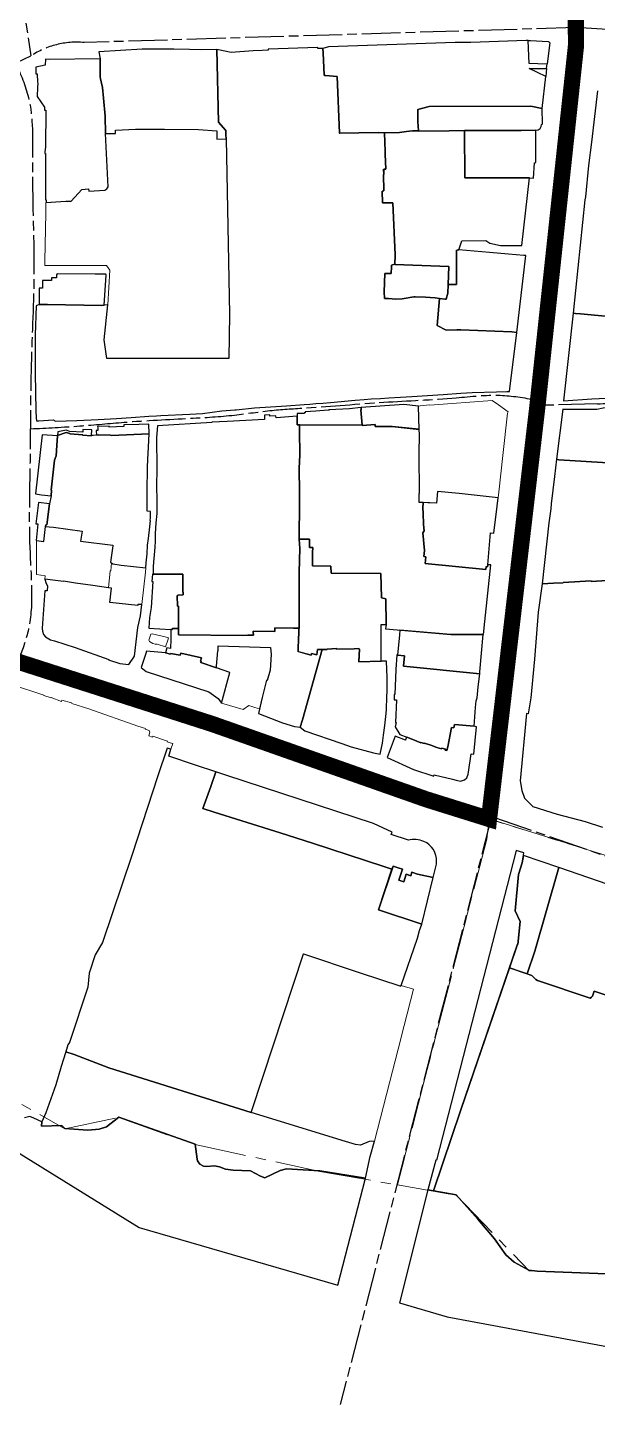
# Model space of a CAD drawing. Header units: millimetres. Extents: x 125232 to 134072, y 142885 to 152835.
# Drawn here: x 131733 to 132084, y 144416 to 145266 of the extents above; entities that cross this region are included whole.
import ezdxf

# ---------------------------------------------------------------- set-up
doc = ezdxf.new("R2010")
doc.units = ezdxf.units.MM
doc.linetypes.add('ACAD_ISO08W100', pattern=[36, 24, -3, 6, -3])
doc.linetypes.add('CENTER', pattern=[50.8, 31.75, -6.35, 6.35, -6.35])
for name, color, linetype in [('commerce', 10, 'Continuous'), ('commerce & office', 242, 'Continuous'), ('commerce and residence', 32, 'Continuous'), ('green & plaza', 80, 'Continuous'), ('hospital', 231, 'Continuous'), ('industry', 35, 'Continuous'), ('research & university', 30, 'Continuous'), ('reserve', 253, 'Continuous'), ('residence', 2, 'Continuous'), ('residence-bad', 41, 'Continuous'), ('water', 4, 'Continuous'), ('老城北中心线', 7, 'ACAD_ISO08W100')]:
    doc.layers.add(name, color=color, linetype=linetype)
for name, color, linetype, lineweight in [('government', 221, 'Continuous', 0), ('municipal utilities', 151, 'Continuous', 0), ('school', 31, 'Continuous', 0), ('super block', 6, 'CENTER', 0)]:
    doc.layers.add(name, color=color, linetype=linetype, lineweight=lineweight)

msp = doc.modelspace()

# ---------------------------------------------------------------- linework, layer by layer
at = {"layer": 'commerce'}
for points in [[(132046.4, 145187.96), (132046.37, 145193.26), (132046.3, 145202.21), (132037.17, 145202.14), (132031.08, 145202.09), (132028.28, 145201.99), (132002.56, 145202.01), (132002.31, 145202.01), (132002.54, 145172.89), (132040.85, 145172.93), (132042.34, 145172.8), (132044.97, 145172.58), (132045.45, 145182.09), (132046.23, 145182.41)], [(132040.17, 145124.87), (132038.94, 145124.98), (132029.48, 145125.77), (132017.75, 145126.76), (131998.85, 145128.35), (131998.2, 145128.32), (131997.79, 145128.21), (131997.45, 145127.79), (131997.46, 145123.48), (131997.41, 145118.91), (131997.41, 145106.91), (131992.24, 145107.08), (131992, 145101.69), (131991.05, 145097.91), (131990.47, 145097.91), (131986.89, 145098.29), (131985.51, 145081.76), (131991.04, 145078.83), (131997.55, 145079.03), (132000, 145078.96), (132031.55, 145077.8), (132034.51, 145077.4)], [(131938.41, 145029.56), (131938.54, 145029.57), (131938.44, 145031.02), (131931.29, 145030.16), (131918.76, 145029.68), (131918.76, 145029.43), (131918.14, 145029.34), (131910.58, 145028.78), (131903.96, 145028.44), (131903.99, 145027.83), (131903.28, 145027.8), (131903.27, 145027.3), (131899.02, 145027.32), (131899.05, 145020.34), (131939.12, 145020.21)], [(131807.44, 145020.85), (131801.23, 145020.57), (131792.03, 145020.39), (131792.06, 145019.36), (131782.99, 145018.84), (131782.96, 145019.55), (131775.87, 145019.32), (131775.95, 145018.44), (131776.08, 145016.93), (131774.98, 145016.84), (131775.2, 145014.06), (131776.32, 145014.18), (131776.33, 145013.93), (131783.21, 145014.21), (131784.24, 145013.82), (131807.78, 145014.91)], [(131749.18, 144998.51), (131750.22, 145001.29), (131750.67, 145007.7), (131751.18, 145013.5), (131741.65, 145014.16), (131737.54, 144977.69), (131741.22, 144977.06), (131747.19, 144976.47), (131747.51, 144980.02), (131747.28, 144980.05)], [(131772.26, 145017.33), (131766.77, 145017.48), (131766.72, 145015.77), (131758.79, 145016.28), (131756.4, 145017.01), (131751.39, 145015.99), (131751.2, 145013.77), (131756.54, 145015.62), (131758.77, 145015.02), (131758.77, 145014.76), (131766.67, 145014.16), (131766.66, 145013.91), (131772.17, 145013.62), (131772.16, 145013.87)], [(132022.51, 144970.17), (132023.03, 144975.21), (131999.11, 144977.98), (131985.59, 144979.24), (131984.92, 144972.02), (131976.83, 144972.36), (131976.59, 144968.88), (131976.72, 144965.82), (131976.96, 144958.74), (131977.34, 144954.84), (131976.5, 144953.72), (131977.59, 144942.81), (131977.22, 144939.01), (131978.39, 144938.84), (131978.01, 144934.8), (132015.52, 144931.13), (132015.69, 144932.85), (132016.55, 144932.76), (132016.66, 144933.89), (132018.43, 144953.59), (132020.5, 144953.44)], [(131746.22, 144971.69), (131739.43, 144972.44), (131737.86, 144959.31), (131738.89, 144959.21), (131737.87, 144949.04), (131742.66, 144948.39), (131743.77, 144957.68), (131743.89, 144958.7), (131744.57, 144958.61)], [(131953.77, 144912.94), (131950.98, 144913.61), (131950.72, 144928.63), (131919.96, 144928.86), (131919.91, 144933.14), (131908.54, 144933.23), (131908.55, 144941.53), (131908.67, 144944.64), (131906.65, 144944.64), (131906.7, 144949.68), (131900.19, 144949.75), (131900.63, 144944.04), (131900.37, 144929.4), (131900.22, 144914.34), (131900.21, 144901.66), (131900.18, 144894.79), (131900.1, 144894.03), (131900.07, 144889.94), (131899.76, 144889.94), (131899.72, 144880.33), (131907.58, 144878.16), (131907.88, 144879.24), (131911.25, 144878.31), (131911.5, 144881.64), (131917.52, 144881.73), (131917.52, 144881.82), (131923.35, 144882.18), (131923.56, 144881.78), (131934.22, 144882.04), (131937, 144882.36), (131937.53, 144881.8), (131937.06, 144874.1), (131950.96, 144874.37), (131950.84, 144891.55), (131950.78, 144895.82), (131950.78, 144897.05), (131953.89, 144897.11)], [(132006.34, 144817.17), (132008.03, 144816.98), (132009.64, 144833.97), (132008.17, 144834.36), (131996.16, 144835.41), (131995.79, 144833.32), (131994.31, 144833.6), (131992.05, 144821.66), (131991.48, 144819.32), (131990.4, 144819.6), (131990.54, 144820.1), (131988.31, 144820.75), (131988.16, 144820.28), (131985.13, 144821.25), (131982.47, 144822.21), (131982.1, 144822.48), (131977.71, 144823.92), (131977.53, 144823.65), (131975.44, 144824.19), (131975.42, 144824.12), (131970.38, 144826.03), (131970.4, 144826.1), (131966.64, 144827.62), (131965.94, 144826.05), (131965.82, 144825.74), (131959.6, 144828.21), (131954.5, 144815.05), (131970.79, 144807.55), (131983.38, 144803.42), (131983.67, 144804.31), (131994.95, 144801.52), (131997.1, 144801.07), (131999.73, 144800.34), (132002.37, 144801.22), (132003.67, 144802.45), (132004.64, 144804.76), (132004.83, 144805.84)], [(131975.87, 144712.17), (131982.99, 144740.79), (131973.27, 144743.03), (131969.85, 144744.15), (131969.13, 144742), (131966.39, 144742.9), (131964.84, 144738.18), (131961.7, 144739.21), (131963.97, 144746.09), (131961.36, 144746.96), (131958.22, 144747.99), (131949.29, 144720.94)]]:
    msp.add_lwpolyline(points, close=True, dxfattribs=at)
at = {"layer": 'commerce & office'}
msp.add_lwpolyline([(131825.03, 144915.05), (131825.64, 144915.06), (131825.64, 144915.28), (131828.75, 144915.31), (131828.73, 144917.08), (131828.41, 144917.07), (131828.47, 144928.13), (131825.59, 144928.15), (131810.15, 144928.11), (131809.68, 144928.11), (131809.32, 144923.57), (131809.91, 144923.55), (131808.94, 144907.56), (131807.92, 144901.49), (131807.51, 144894.86), (131821.17, 144894.01), (131821.97, 144893.96), (131822, 144894.72), (131825.84, 144894.56), (131825.84, 144908.43), (131825.14, 144908.43)], close=True, dxfattribs=at)
at = {"layer": 'commerce and residence'}
msp.add_lwpolyline([(131946.07, 144774.15), (131854.94, 144804.01), (131848.78, 144806.08), (131845.72, 144796.98), (131840.86, 144783.47), (131847.82, 144781.18), (131888.54, 144768.49), (131908.45, 144762.03), (131952.43, 144747.63), (131957.54, 144745.94), (131958.22, 144747.99), (131961.36, 144746.96), (131963.97, 144746.09), (131961.7, 144739.21), (131964.84, 144738.18), (131966.39, 144742.9), (131969.13, 144742), (131969.85, 144744.15), (131973.27, 144743.03), (131982.99, 144740.79), (131985.04, 144749.05), (131985.11, 144750.62, 0.315787), (131977.19, 144763.16, 0.159011), (131967.64, 144763.93), (131957.13, 144767.4), (131957.59, 144768.79)], format="xyb", close=True, dxfattribs=at)
msp.add_lwpolyline([(132108.83, 144729.08), (132108.9, 144730.45), (132060.58, 144747.01), (132045.68, 144695.37), (132040.91, 144681.47), (132043.77, 144680.49), (132046.27, 144677.89), (132047.33, 144677.26), (132079.86, 144666.49), (132080.64, 144666.99), (132081.32, 144667.72), (132082.33, 144670.73), (132097.7, 144665.67)], close=True, dxfattribs=at)
at = {"layer": 'government'}
msp.add_lwpolyline([(131805.34, 144929.38), (131805.62, 144932.06), (131790.5, 144933.73), (131785.24, 144934.45), (131784.47, 144935.26), (131783.94, 144930.17), (131783.58, 144930.22), (131782.61, 144919.8), (131784.46, 144919.53), (131783.45, 144910.76), (131800.71, 144908.76), (131800.8, 144909.51), (131803.26, 144909.45)], close=True, dxfattribs=at)
at = {"layer": 'green & plaza'}
for points in [[(132041.56, 145257.63), (132042.99, 145257.72), (132053.94, 145257), (132054.42, 145256.85), (132054.63, 145256.66), (132054.87, 145256.2), (132053.32, 145243.27), (132052.92, 145243.09), (132042.22, 145243.41)], [(132042.14, 145240.36), (132052.95, 145240.45), (132052.4, 145235.49)], [(132036.59, 144713.81), (132033.57, 144720.21), (132035.7, 144742.78), (132037.84, 144750), (132038.89, 144756.07), (132034.25, 144757.46), (131985.01, 144566.31), (131984.58, 144566.45), (131979.76, 144548.01), (131983.19, 144547.39), (132000, 144597.38), (132035.1, 144699.64), (132035.2, 144699.6)]]:
    msp.add_lwpolyline(points, close=True, dxfattribs=at)
at = {"layer": 'hospital'}
msp.add_lwpolyline([(132010.2, 144851.9), (132010.69, 144858.56), (132011.66, 144866.63), (131964.72, 144871.37), (131965.32, 144877.85), (131960.98, 144878.25), (131960.48, 144878.29), (131959.94, 144869.29), (131959.31, 144853.87), (131958.99, 144853.9), (131958.81, 144850.67), (131960.43, 144850.53), (131959.79, 144836.67), (131960.05, 144836.66), (131959.58, 144834.01), (131962.29, 144829.13), (131966.62, 144827.59), (131966.64, 144827.62), (131970.4, 144826.1), (131970.38, 144826.03), (131975.42, 144824.12), (131975.44, 144824.19), (131977.53, 144823.65), (131977.71, 144823.92), (131982.1, 144822.48), (131982.47, 144822.21), (131985.13, 144821.25), (131988.16, 144820.28), (131988.31, 144820.75), (131990.54, 144820.1), (131990.4, 144819.6), (131991.48, 144819.32), (131992.05, 144821.66), (131994.31, 144833.6), (131995.79, 144833.32), (131996.16, 144835.41), (132008.17, 144834.36), (132009.08, 144845.89), (132009.6, 144849.94)], close=True, dxfattribs=at)
at = {"layer": 'industry'}
msp.add_lwpolyline([(131974.35, 145002.64), (131974.44, 145014.5), (131974.36, 145017.5), (131974.11, 145017.6), (131957.65, 145019.26), (131947.18, 145019.38), (131947.17, 145020.57), (131939.14, 145019.95), (131939.12, 145020.21), (131900.49, 145020.34), (131900.51, 145018.68), (131900.6, 144999.88), (131900.5, 144999.55), (131900.31, 144991.64), (131900.48, 144980.69), (131900.5, 144966.86), (131900.3, 144955.63), (131900.19, 144949.75), (131906.7, 144949.68), (131906.65, 144944.64), (131908.67, 144944.64), (131908.55, 144941.53), (131908.54, 144933.23), (131919.91, 144933.14), (131919.96, 144928.86), (131950.72, 144928.63), (131950.98, 144913.61), (131953.77, 144912.94), (131953.89, 144897.11), (131953.58, 144894.33), (131993.79, 144890.99), (132013.99, 144891.01), (132014.76, 144898.91), (132018.53, 144933.83), (132016.66, 144933.89), (132016.55, 144932.76), (132015.69, 144932.85), (132015.52, 144931.13), (131978.01, 144934.8), (131978.39, 144938.84), (131977.22, 144939.01), (131977.59, 144942.81), (131976.5, 144953.72), (131977.34, 144954.84), (131976.96, 144958.74), (131976.72, 144965.82), (131976.59, 144968.88), (131976.83, 144972.36), (131974.37, 144972.46), (131974.27, 144977.96), (131974.52, 144977.96)], close=True, dxfattribs=at)
at = {"layer": 'municipal utilities'}
for points in [[(132028.82, 145027.61), (132029.29, 145028.39), (132023.22, 145032.66), (132019.45, 145035.36), (131980.9, 145032.6), (131980.89, 145032.68), (131974.88, 145032.07), (131973.85, 145031.79), (131974.36, 145017.5), (131974.44, 145014.5), (131974.35, 145002.64), (131974.52, 144977.96), (131974.27, 144977.96), (131974.37, 144972.46), (131984.92, 144972.02), (131985.59, 144979.24), (131999.11, 144977.98), (132023.03, 144975.21), (132023.43, 144978.83), (132025.92, 145001.48)], [(131819.21, 144887.51), (131819.55, 144888.9), (131817.56, 144889.58), (131809.64, 144891.38), (131808.81, 144891.12), (131807.57, 144887.34), (131807.96, 144886.61), (131809.87, 144885.43), (131811.45, 144884.92), (131812.64, 144885.03), (131817.68, 144883.23)]]:
    msp.add_lwpolyline(points, close=True, dxfattribs=at)
msp.add_lwpolyline([(131730.78, 144592.54), (131733.96, 144593.36), (131736.47, 144592.23), (131741.37, 144590.04), (131743.84, 144595.55), (131746.92, 144604.18), (131750, 144612.8), (131753.45, 144624.22), (131757.58, 144637.66), (131758.53, 144639.04), (131769.82, 144673.28), (131770.59, 144681.83), (131774.38, 144693.22), (131778.81, 144700.74), (131796.94, 144754.57), (131813.1, 144803.73), (131818.77, 144820.83), (131821.17, 144820.03), (131822.35, 144823.58), (131820.76, 144824.01), (131818.88, 144824.6), (131819.03, 144825.07), (131809.91, 144828.1), (131809.77, 144827.62), (131807.51, 144828.32), (131808.21, 144830.57), (131807.69, 144831.59), (131805.2, 144832.38), (131805.36, 144832.86), (131800.65, 144834.37), (131770.38, 144845.1), (131760.05, 144848.3), (131759.85, 144848.69), (131753.85, 144850.4), (131753.59, 144849.54), (131747.23, 144852.04), (131747.13, 144851.76), (131742.61, 144853.23), (131742.71, 144853.52), (131722.68, 144860.03)], dxfattribs=at)
at = {"layer": 'research & university'}
msp.add_lwpolyline([(132124.05, 145084.24), (132073.86, 145088.8), (132070.86, 145089.07), (132069.27, 145089.23), (132063.49, 145035.28), (132080.86, 145036.45), (132094.47, 145037.12), (132100.33, 145037), (132120.84, 145039.37), (132119.87, 145048.5), (132119.89, 145049.42), (132120.81, 145049.34)], close=True, dxfattribs=at)
at = {"layer": 'reserve'}
for points in [[(131849.46, 145252.05), (131840.16, 145251.93), (131832.64, 145252.08), (131822.88, 145252.28), (131818.37, 145252.29), (131803.37, 145252.32), (131776.71, 145250.59), (131777.45, 145246.32), (131777.5, 145235.2), (131777.71, 145233.97), (131778.97, 145228.59), (131779.49, 145221.97), (131780.49, 145210.99), (131780.83, 145200.3), (131786.88, 145200.26), (131786.89, 145202.19), (131799.22, 145202.93), (131817.17, 145202.84), (131838.13, 145202.71), (131849.54, 145201.84), (131849.52, 145196.68), (131854.92, 145196.94), (131855.18, 145196.92), (131855.05, 145199.49), (131854.93, 145202.08), (131850.47, 145207.14)], [(131870.58, 144595.89), (131782.78, 144623.35), (131761.5, 144631.61), (131756.22, 144633.23), (131753.45, 144624.22), (131750, 144612.8), (131746.92, 144604.18), (131743.84, 144595.55), (131741.37, 144590.04), (131741.32, 144587.35), (131753.8, 144587.8), (131755.57, 144585.94), (131769.78, 144584.86), (131776.81, 144585.49), (131781.31, 144587.05), (131788.88, 144593), (131819.22, 144582.19), (131836.06, 144576.18), (131837.31, 144566.92), (131837.5, 144565.95), (131838.95, 144563.99), (131841.16, 144562.7), (131843.29, 144562.54), (131848.03, 144562.87), (131851.02, 144562.25), (131854.78, 144560.88), (131859.51, 144560.28), (131870.21, 144559.81), (131876.4, 144556.4), (131879.04, 144555.52), (131888.6, 144560.09), (131892.48, 144561.02), (131913, 144559.7), (131941.29, 144555.27), (131944.18, 144568.64), (131946.76, 144578.15), (131943.55, 144577.83), (131938.08, 144575.72), (131935.13, 144576.01), (131928.95, 144577.91)]]:
    msp.add_lwpolyline(points, close=True, dxfattribs=at)
at = {"layer": 'residence'}
for points in [[(131957.97, 145157.44), (131951.65, 145157.37), (131951.41, 145164.69), (131952.46, 145164.77), (131952.23, 145174.87), (131952.52, 145174.94), (131952.41, 145178.2), (131953.68, 145178.2), (131953.41, 145187.48), (131953.4, 145189.2), (131952.95, 145200.69), (131949.39, 145200.63), (131949.11, 145200.9), (131925.19, 145200.4), (131924.94, 145200.39), (131924.94, 145200.39), (131925.19, 145200.4), (131923.7, 145235.33), (131916.46, 145235.99), (131915.74, 145236.16), (131915.17, 145250), (131914.93, 145252.74), (131911.72, 145252.67), (131911.71, 145253.37), (131881.11, 145252.39), (131881.13, 145251.7), (131877.48, 145251.58), (131871.93, 145251.2), (131858.25, 145250.19), (131849.46, 145252.05), (131850.47, 145207.14), (131854.93, 145202.08), (131855.05, 145199.49), (131855.18, 145196.92), (131857.19, 145088.7), (131856.94, 145061.3), (131781.56, 145061.23), (131779.86, 145072.92), (131782.09, 145094.41), (131781.84, 145094.43), (131778.5, 145094.04), (131744.99, 145094.6), (131739.75, 145094.67), (131737.98, 145093.74), (131737.4, 145075.65), (131737.41, 145069.79), (131737.42, 145052.19), (131737.8, 145028.91), (131738.03, 145024.67), (131738.13, 145022.8), (131739.64, 145022.81), (131748.44, 145023.52), (131749.89, 145022.66), (131763.09, 145023.04), (131776.16, 145023.7), (131787.48, 145024.27), (131796.67, 145024.92), (131807.44, 145025.68), (131812.16, 145026.01), (131814.87, 145026.14), (131832.82, 145027), (131840.65, 145027.38), (131846.6, 145028.15), (131852.56, 145028.91), (131860.55, 145029.6), (131861.44, 145029.68), (131872.71, 145030.78), (131876.06, 145031.09), (131892.54, 145032.18), (131903.39, 145032.89), (131906.91, 145033.13), (131910.5, 145033.45), (131914.94, 145033.84), (131919.6, 145034.25), (131934.81, 145035.6), (131940.39, 145036.1), (131944.7, 145036.35), (131950.36, 145036.67), (131955.53, 145036.96), (131962.85, 145037.37), (131969.81, 145037.8), (131989.2, 145039.14), (132000, 145039.98), (132006.99, 145040.25), (132021.95, 145040.84), (132028.35, 145041.04), (132030.16, 145040.91), (132034.51, 145077.4), (132031.55, 145077.8), (132000, 145078.96), (131997.55, 145079.03), (131991.04, 145078.83), (131985.51, 145081.76), (131986.89, 145098.29), (131984.27, 145098.82), (131981.2, 145099.02), (131978.18, 145099.22), (131971.84, 145099.42), (131971.09, 145099.3), (131963.92, 145098.14), (131959.86, 145097.89), (131955.5, 145098.29), (131952.88, 145098.32), (131952.78, 145102.5), (131953.15, 145113.87), (131957.12, 145113.74), (131957.2, 145118), (131957.33, 145118.94), (131957.77, 145119.15), (131959.29, 145119.5), (131959.44, 145125.4)], [(131780.49, 145210.99), (131779.49, 145221.97), (131778.97, 145228.59), (131777.71, 145233.97), (131777.5, 145235.2), (131777.45, 145246.32), (131745.97, 145245.98), (131743.63, 145246.05), (131743.52, 145242.34), (131737.69, 145241.16), (131737.76, 145237.06), (131738.62, 145237.05), (131738.65, 145237.05), (131738.81, 145232.02), (131738.91, 145231.13), (131738.87, 145228.82), (131738.63, 145223.07), (131743.03, 145216.51), (131743.03, 145214.73), (131743.88, 145214.67), (131743.74, 145191.74), (131743.23, 145188.92), (131743.22, 145187.98), (131743.82, 145187.98), (131743.7, 145162.72), (131743.68, 145159.27), (131744.09, 145159.26), (131744.19, 145157.65), (131756.23, 145158.38), (131759.53, 145158.36), (131766.19, 145165.71), (131770.35, 145165.98), (131770.42, 145164.63), (131780.39, 145165.17), (131781.55, 145166.1), (131782.37, 145167.39), (131780.83, 145200.3)], [(132050.32, 145215.63), (132043.15, 145217.16), (131980.44, 145216.83), (131973.44, 145215.14), (131973.46, 145207.56), (131973.98, 145201.91), (131973.97, 145201.58), (131992.92, 145201.82), (131992.92, 145201.95), (132002.56, 145202.01), (132028.28, 145201.99), (132031.08, 145202.09), (132037.17, 145202.14), (132046.3, 145202.21), (132047.69, 145202.49), (132048.94, 145203.28), (132049.63, 145204.59), (132049.87, 145205.79), (132050.46, 145206.2)], [(132042.34, 145172.8), (132040.85, 145172.93), (132002.54, 145172.89), (132002.31, 145202.01), (131992.92, 145201.95), (131992.92, 145201.82), (131973.97, 145201.58), (131973.98, 145201.91), (131970.24, 145201.87), (131966.51, 145201.51), (131962.2, 145200.85), (131952.95, 145200.69), (131952.95, 145200.66), (131953.4, 145189.2), (131953.41, 145187.48), (131953.68, 145178.2), (131952.69, 145178.2), (131952.42, 145177.68), (131952.52, 145174.94), (131952.23, 145174.87), (131952.46, 145164.77), (131951.41, 145164.69), (131951.65, 145157.37), (131957.97, 145157.44), (131959.44, 145125.4), (131959.29, 145119.42), (131992.67, 145118.13), (131992.24, 145107.08), (131997.41, 145106.91), (131997.41, 145118.91), (131997.46, 145123.48), (131997.45, 145128.12), (131998.2, 145128.32), (131998.85, 145128.35), (132000.57, 145134.03), (132015.48, 145134.18), (132017.98, 145132.58), (132024.59, 145131.12), (132036.14, 145131.09), (132037.77, 145131.05)], [(131781.09, 145112.86), (131780.91, 145113.39), (131774.29, 145113.44), (131750.99, 145113.66), (131750.48, 145112.89), (131750.45, 145111.03), (131747.35, 145111.03), (131747.36, 145109.4), (131741.93, 145109.4), (131741.91, 145104.72), (131739.74, 145104.72), (131739.75, 145094.67), (131744.99, 145094.6), (131778.5, 145094.04), (131780.03, 145094.22)], [(131900.63, 144944.04), (131900.19, 144949.75), (131900.3, 144955.63), (131900.5, 144966.86), (131900.48, 144980.69), (131900.31, 144991.64), (131900.5, 144999.55), (131900.6, 144999.88), (131900.51, 145018.68), (131900.49, 145020.34), (131899.05, 145020.34), (131899.03, 145025.81), (131885.98, 145024.75), (131885.89, 145025.91), (131882.26, 145025.73), (131882.22, 145026.55), (131878.81, 145026.34), (131878.86, 145025.57), (131878.96, 145023.73), (131855.93, 145022.45), (131851.18, 145022.14), (131846.43, 145021.97), (131846.41, 145021.81), (131812.8, 145019.78), (131812.25, 145012.46), (131812.15, 145012.46), (131812.36, 144993.11), (131812.3, 144982.6), (131812.38, 144973.84), (131812.44, 144965.63), (131811.81, 144959.8), (131811.5, 144952.98), (131811.32, 144948.57), (131811.16, 144944.89), (131810.17, 144933.08), (131810.15, 144928.11), (131825.59, 144928.15), (131828.47, 144928.13), (131828.41, 144917.07), (131828.73, 144917.08), (131828.75, 144915.31), (131825.64, 144915.28), (131825.64, 144915.06), (131825.03, 144915.05), (131825.14, 144908.43), (131825.84, 144908.43), (131825.84, 144893.66), (131825.82, 144890.66), (131865.56, 144890.39), (131868.52, 144890.58), (131872, 144890.54), (131871.95, 144892.26), (131871.95, 144892.91), (131885.29, 144892.82), (131885.29, 144894.97), (131896.84, 144894.84), (131900.18, 144894.79), (131900.21, 144901.66), (131900.22, 144914.34), (131900.37, 144929.4)], [(131806.57, 144989.07), (131806.71, 144994.07), (131806.85, 144999.07), (131807.03, 145002.7), (131807.78, 145014.91), (131784.24, 145013.82), (131783.21, 145014.21), (131776.33, 145013.93), (131776.32, 145014.18), (131773.09, 145013.83), (131772.16, 145013.87), (131772.17, 145013.62), (131766.66, 145013.91), (131766.67, 145014.16), (131758.77, 145014.76), (131758.77, 145015.02), (131756.54, 145015.62), (131751.2, 145013.77), (131751.18, 145013.5), (131750.67, 145007.7), (131750.22, 145001.29), (131749.18, 144998.51), (131747.28, 144980.05), (131747.4, 144980.04), (131747.51, 144980.02), (131747.19, 144976.47), (131746.22, 144971.69), (131744.57, 144958.61), (131743.89, 144958.7), (131743.77, 144957.68), (131745.96, 144957.42), (131748.76, 144957.1), (131766.28, 144954.66), (131765.36, 144948.59), (131785.25, 144946.12), (131785.2, 144945.73), (131784.1, 144936.93), (131783.87, 144935.34), (131784.47, 144935.26), (131785.24, 144934.45), (131790.5, 144933.73), (131805.62, 144932.06), (131805.94, 144935.2), (131806.44, 144940.82), (131806.57, 144946.03), (131807.28, 144950.09), (131808.02, 144957.36), (131808.13, 144957.35), (131808.43, 144961.2), (131808.34, 144961.21), (131808.47, 144962.88), (131808.62, 144965.98), (131808.59, 144966.77), (131806.42, 144966.98), (131806.47, 144974.08), (131806.54, 144984.08)], [(131803.26, 144909.45), (131800.8, 144909.51), (131800.71, 144908.76), (131783.45, 144910.76), (131784.46, 144919.53), (131782.61, 144919.8), (131772.86, 144921.21), (131762.34, 144922.68), (131754.77, 144923.87), (131754.73, 144923.62), (131743.39, 144925.07), (131744.14, 144922.43), (131744.98, 144920.99), (131744.73, 144917.84), (131743.32, 144917.97), (131741.62, 144894.78), (131741.82, 144892.94), (131742.57, 144890.95), (131743.77, 144889.42), (131746.82, 144887.67), (131749.3, 144886.98), (131761.97, 144882.97), (131782.74, 144875.53), (131782.64, 144875.22), (131789.69, 144873.02), (131795.22, 144872.44), (131798.61, 144877.55), (131800.67, 144895.23), (131802.34, 144902.5)], [(132013.81, 144891.01), (131993.79, 144890.99), (131962.37, 144893.6), (131962.13, 144890.69), (131960.98, 144878.25), (131965.32, 144877.85), (131964.72, 144871.37), (132011.66, 144866.63), (132011.78, 144867.86)], [(131849.31, 144870.37), (131839.54, 144873.64), (131839.69, 144874.33), (131839.45, 144874.38), (131839.93, 144876.61), (131827.17, 144879.34), (131826.93, 144878.06), (131820.89, 144879.22), (131820.81, 144878.88), (131817.79, 144879.58), (131806.09, 144880.6), (131805.7, 144879.26), (131802.81, 144870.47), (131805.8, 144868), (131844.51, 144855.56), (131850.23, 144851.4), (131852.3, 144848.47), (131857.54, 144867.36)], [(131954.64, 144860.73), (131954.65, 144864.27), (131954.21, 144874.45), (131950.96, 144874.37), (131937.06, 144874.1), (131937.08, 144874.4), (131937.07, 144874.4), (131937.08, 144874.4), (131937.53, 144881.8), (131937, 144882.36), (131934.22, 144882.04), (131923.56, 144881.78), (131923.35, 144882.18), (131917.52, 144881.82), (131917.52, 144881.73), (131914.42, 144881.69), (131902.23, 144838.33), (131900.92, 144833.72), (131903.73, 144831.46), (131926.69, 144823.54), (131932.41, 144821.49), (131946.1, 144817.76), (131950.18, 144817.06), (131951.66, 144823.91), (131952.36, 144828.86), (131953.16, 144834.81), (131953.93, 144842.23), (131954.13, 144844.91), (131954.45, 144852.23), (131954.62, 144856.21)], [(131957.54, 144745.94), (131952.43, 144747.63), (131908.45, 144762.03), (131888.54, 144768.49), (131847.82, 144781.18), (131840.86, 144783.47), (131845.72, 144796.98), (131848.78, 144806.08), (131836.3, 144810.28), (131819.76, 144815.76), (131821.17, 144820.03), (131818.77, 144820.83), (131813.1, 144803.73), (131796.94, 144754.57), (131778.81, 144700.74), (131774.38, 144693.22), (131770.59, 144681.83), (131769.82, 144673.28), (131758.53, 144639.04), (131757.58, 144637.66), (131756.22, 144633.23), (131761.5, 144631.61), (131782.78, 144623.35), (131870.58, 144595.89), (131878.02, 144618.32), (131902.91, 144693.67), (131937.32, 144682.31), (131963.11, 144673.73), (131963.27, 144674.23), (131973.24, 144703.5), (131974.62, 144708.14), (131975.87, 144712.17), (131949.29, 144720.94)]]:
    msp.add_lwpolyline(points, close=True, dxfattribs=at)
for points in [[(132084.45, 145226.63), (132080.68, 145194.93), (132078.76, 145180.52), (132076.94, 145161.13), (132076.51, 145159.22), (132069.27, 145089.23), (132070.86, 145089.07), (132073.86, 145088.8), (132124.05, 145084.24)], [(132096.78, 144924.6), (132080.43, 144923.74), (132080.42, 144923.99), (132063.23, 144923.09), (132063.25, 144922.84), (132057.24, 144922.53), (132050.25, 144922.16), (132050.24, 144922.16), (132047.83, 144904.7), (132045.54, 144875.73), (132043.24, 144851.89), (132041.62, 144842.02), (132040.55, 144842.19), (132036.62, 144800.51), (132037.6, 144794.53), (132039.42, 144789.97), (132044.43, 144784.66), (132059.54, 144780.09), (132076.82, 144775.52), (132087.47, 144771.91)], [(132097.7, 144665.67), (132082.33, 144670.73), (132081.32, 144667.72), (132080.64, 144666.99), (132079.86, 144666.49), (132047.33, 144677.26), (132046.27, 144677.89), (132043.77, 144680.49), (132030.13, 144685.17), (132000, 144597.38), (131983.19, 144547.39), (131997.14, 144544.9), (132010.61, 144530.02), (132020.88, 144517.9), (132027.82, 144507.94), (132033.03, 144503.46), (132041.99, 144498.38), (132047.23, 144497.76), (132122.09, 144494.95)]]:
    msp.add_lwpolyline(points, dxfattribs=at)
at = {"layer": 'residence-bad'}
for points in [[(132042.14, 145240.36), (132052.95, 145240.45), (132053.32, 145243.27), (132052.92, 145243.09), (132042.22, 145243.41), (132041.56, 145257.63), (132040.31, 145257.61), (132006.24, 145256.51), (131996.58, 145256.33), (131918.34, 145253.75), (131914.93, 145252.74), (131915.17, 145250), (131915.74, 145236.3), (131915.89, 145236.13), (131916.46, 145235.99), (131923.7, 145235.33), (131925.19, 145200.4), (131949.11, 145200.9), (131949.39, 145200.63), (131962.2, 145200.85), (131966.51, 145201.51), (131970.24, 145201.87), (131973.98, 145201.91), (131973.46, 145207.56), (131973.44, 145215.14), (131980.44, 145216.83), (132043.15, 145217.16), (132050.32, 145215.63), (132052.4, 145235.49)], [(131992.67, 145118.13), (131959.29, 145119.42), (131958.73, 145119.37), (131957.77, 145119.15), (131957.45, 145118.99), (131957.29, 145118.64), (131957.2, 145118), (131957.12, 145113.74), (131953.15, 145113.87), (131952.78, 145102.5), (131952.88, 145098.32), (131955.5, 145098.29), (131959.86, 145097.89), (131963.92, 145098.14), (131971.09, 145099.3), (131971.84, 145099.42), (131978.18, 145099.22), (131981.2, 145099.02), (131984.27, 145098.82), (131986.89, 145098.29), (131990.47, 145097.91), (131991.05, 145097.91), (131992, 145101.69), (131992.23, 145106.83), (131992.24, 145107.08)], [(131973.85, 145031.79), (131964.93, 145032.97), (131938.44, 145031.02), (131938.54, 145029.57), (131938.41, 145029.56), (131939.12, 145020.21), (131939.14, 145019.95), (131947.17, 145020.57), (131947.18, 145019.38), (131957.65, 145019.26), (131974.36, 145017.57)], [(132145.45, 145022.23), (132145.75, 145030.89), (132110.21, 145031.83), (132110.23, 145033.17), (132110.23, 145033.41), (132087.92, 145030.61), (132084, 145029.91), (132063.49, 145029.91), (132062.93, 145029.97), (132059.14, 144999.25), (132060.52, 144998.68), (132094.28, 144996.72), (132099.2, 144996.33), (132128.28, 144994.02), (132128.42, 144995.8), (132129.09, 144995.74), (132129.87, 145005.66), (132144.87, 145004.11)], [(131899.76, 144889.94), (131900.07, 144889.94), (131900.1, 144894.03), (131900.18, 144894.79), (131896.84, 144894.84), (131885.29, 144894.97), (131885.29, 144892.82), (131871.95, 144892.91), (131871.95, 144892.26), (131872, 144890.54), (131868.52, 144890.58), (131865.56, 144890.39), (131825.82, 144890.66), (131825.84, 144893.66), (131825.84, 144894.56), (131822, 144894.72), (131821.97, 144893.96), (131821.17, 144894.01), (131821.09, 144891.53), (131821.16, 144888), (131820.88, 144882.23), (131818.59, 144882.74), (131817.79, 144879.58), (131820.81, 144878.88), (131820.89, 144879.22), (131826.93, 144878.06), (131827.17, 144879.34), (131839.93, 144876.61), (131839.45, 144874.38), (131839.69, 144874.33), (131839.54, 144873.64), (131849.31, 144870.37), (131849.32, 144871.4), (131850.01, 144880.88), (131850.26, 144880.86), (131850.33, 144883.84), (131882.61, 144882.91), (131883.02, 144878.47), (131882.33, 144868.99), (131880.53, 144862.5), (131880.02, 144862.66), (131877.53, 144852.09), (131875.14, 144842.19), (131889.94, 144836.47), (131897.45, 144834.02), (131900.92, 144833.72), (131902.23, 144838.33), (131914.42, 144881.69), (131911.5, 144881.64), (131911.25, 144878.31), (131907.88, 144879.24), (131907.58, 144878.16), (131899.97, 144880.26), (131899.72, 144880.26)], [(132060.58, 144747.01), (132038.62, 144754.53), (132037.84, 144750), (132035.7, 144742.78), (132033.57, 144720.21), (132036.59, 144713.81), (132035.2, 144699.6), (132035.1, 144699.64), (132030.13, 144685.17), (132040.91, 144681.47), (132045.68, 144695.37)]]:
    msp.add_lwpolyline(points, close=True, dxfattribs=at)
msp.add_lwpolyline([(132094.28, 144996.72), (132060.52, 144998.68), (132059.14, 144999.25), (132057.82, 144988.55), (132055.83, 144971.58), (132055.54, 144968.6), (132054.34, 144959.96), (132050.25, 144922.16), (132057.24, 144922.53), (132063.25, 144922.84), (132063.23, 144923.09), (132080.42, 144923.99), (132080.43, 144923.74), (132096.78, 144924.6)], dxfattribs=at)
at = {"layer": 'school'}
for points in [[(131855.05, 145199.49), (131855.18, 145196.92), (131854.92, 145196.94), (131849.52, 145196.68), (131849.54, 145201.84), (131838.13, 145202.71), (131817.17, 145202.84), (131799.22, 145202.93), (131786.89, 145202.19), (131786.88, 145200.26), (131780.83, 145200.3), (131782.37, 145167.39), (131781.55, 145166.1), (131780.39, 145165.17), (131770.42, 145164.63), (131770.35, 145165.98), (131766.19, 145165.71), (131759.53, 145158.36), (131756.23, 145158.38), (131743.97, 145157.64), (131743.83, 145150.99), (131743.32, 145121.61), (131743.32, 145118.73), (131781.31, 145118.77), (131783.43, 145115.86), (131782.09, 145094.41), (131779.86, 145072.92), (131781.56, 145061.23), (131856.94, 145061.3), (131857.19, 145088.7)], [(131857.19, 145088.7), (131855.18, 145196.92)]]:
    msp.add_lwpolyline(points, dxfattribs=at)
for points in [[(131855.18, 145196.92), (131854.92, 145196.94), (131849.52, 145196.68), (131849.54, 145201.84), (131838.13, 145202.71), (131817.17, 145202.84), (131799.22, 145202.93), (131786.89, 145202.19), (131786.88, 145200.26), (131780.83, 145200.3), (131782.37, 145167.39), (131781.55, 145166.1), (131780.39, 145165.17), (131770.42, 145164.63), (131770.35, 145165.98), (131766.19, 145165.71), (131759.53, 145158.36), (131756.23, 145158.38), (131743.97, 145157.64), (131743.83, 145150.99), (131743.32, 145121.61), (131743.32, 145118.73), (131781.31, 145118.77), (131783.43, 145115.86), (131782.09, 145094.41), (131779.86, 145072.92), (131781.56, 145061.23), (131856.94, 145061.3), (131857.19, 145088.7)], [(131785.2, 144945.73), (131785.25, 144946.12), (131765.36, 144948.59), (131766.28, 144954.66), (131748.76, 144957.1), (131745.96, 144957.42), (131743.77, 144957.68), (131742.66, 144948.39), (131738.1, 144949.01), (131738.09, 144948.96), (131738.17, 144933.52), (131738.2, 144927.98), (131743.61, 144927.1), (131743.39, 144925.07), (131754.73, 144923.62), (131754.77, 144923.87), (131762.34, 144922.68), (131772.86, 144921.21), (131782.61, 144919.8), (131783.58, 144930.22), (131783.94, 144930.17), (131784.47, 144935.26), (131783.87, 144935.34), (131784.1, 144936.93)], [(131882.33, 144868.99), (131883.02, 144878.47), (131882.61, 144882.91), (131850.33, 144883.84), (131850.26, 144880.86), (131850.01, 144880.88), (131849.32, 144871.4), (131849.31, 144870.37), (131857.54, 144867.36), (131852.3, 144848.47), (131865.81, 144844.65), (131869.14, 144847.16), (131872.97, 144845.79), (131875.82, 144845.02), (131877.53, 144852.09), (131880.02, 144862.66), (131880.53, 144862.5)], [(131902.91, 144693.67), (131878.02, 144618.32), (131870.58, 144595.89), (131928.95, 144577.91), (131935.13, 144576.01), (131938.08, 144575.72), (131943.55, 144577.83), (131946.76, 144578.15), (131955.97, 144614.16), (131961.32, 144634.82), (131965.1, 144649.43), (131970.87, 144671.85), (131963.27, 144674.23), (131963.11, 144673.73), (131937.32, 144682.31)]]:
    msp.add_lwpolyline(points, close=True, dxfattribs=at)
at = {"layer": 'super block', "const_width": 10}
msp.add_lwpolyline([(132068.7, 145644.1), (131908.94, 145653.95), (131755.82, 145661.47), (131332.3, 145687.85), (131328.09, 145659.91), (131249.9, 145218.17), (131232.28, 144995.29), (131455.51, 144952.05), (131717.15, 144877.25), (131846.65, 144835.66), (131978.82, 144789.12), (132017.45, 144777.04), (132047.26, 145031.51), (132071.11, 145254.49)], close=True, dxfattribs=at)
at = {"layer": 'super block'}
for points in [[(132691.22, 145606.58), (132667.2, 145607.63), (132469.91, 145621.79), (132266.86, 145633.27), (132088.45, 145642.88), (132068.7, 145644.1), (132071.11, 145254.49), (132047.26, 145031.51), (132017.45, 144777.04), (132123.21, 144743.97), (132221.68, 144719.34), (132312.41, 144708.4), (132603.72, 144683.29)], [(132015.98, 144764.49), (132017.45, 144777.04), (131978.82, 144789.12), (131846.65, 144835.66), (131717.15, 144877.25), (131455.51, 144952.05), (131232.28, 144995.29), (131229.17, 144955.94), (131166.79, 144652.01), (131196.7, 144649.4), (131224.65, 144653.33), (131379.36, 144659.92), (131446.51, 144666.56), (131478.94, 144662.75), (131520.57, 144649.27), (131584.15, 144613.5), (131656.76, 144613.5), (131695.9, 144619.48), (131755.69, 144585.71), (131788.99, 144592.77), (131836.18, 144575.95), (131913.11, 144559.47), (131960.87, 144551.07)], [(132603.72, 144683.29), (132312.41, 144708.4), (132221.68, 144719.34), (132123.21, 144743.97), (132017.45, 144777.04), (132015.98, 144764.49), (131960.87, 144551.07), (131997.25, 144544.67), (132042.11, 144498.15), (132122.21, 144494.72), (132142.73, 144509.07), (132212.52, 144508.6), (132343.51, 144473.76), (132485.27, 144470.06), (132560.82, 144440.64), (132580.35, 144436.69)]]:
    msp.add_lwpolyline(points, close=True, dxfattribs=at)
at = {"layer": 'water'}
for points in [[(131680.86, 144599.55), (131801.46, 144524.9), (131924.17, 144489.27), (131941.29, 144555.27), (131913, 144559.7), (131892.48, 144561.02), (131888.6, 144560.09), (131879.04, 144555.52), (131876.4, 144556.4), (131870.21, 144559.81), (131859.51, 144560.28), (131854.78, 144560.88), (131851.02, 144562.25), (131848.03, 144562.87), (131843.29, 144562.54), (131841.16, 144562.7), (131838.95, 144563.99), (131837.5, 144565.95), (131837.31, 144566.92), (131836.06, 144576.18), (131819.22, 144582.19), (131788.88, 144593), (131781.31, 144587.05), (131776.81, 144585.49), (131769.78, 144584.86), (131755.57, 144585.94), (131753.8, 144587.8), (131741.32, 144587.35), (131741.37, 144590.04), (131736.47, 144592.23), (131733.96, 144593.36), (131730.78, 144592.54)], [(132122.09, 144494.95), (132047.23, 144497.76), (132041.99, 144498.38), (132033.03, 144503.46), (132027.82, 144507.94), (132020.88, 144517.9), (132010.61, 144530.02), (131997.14, 144544.9), (131983.19, 144547.39), (131979.76, 144548.01), (131962.14, 144478.24), (131991.53, 144469.71), (132180.92, 144434.4)]]:
    msp.add_lwpolyline(points, dxfattribs=at)
at = {"layer": '老城北中心线', "linetype": 'ACAD_ISO08W100', "lineweight": 25}
for p, q in [((132070.81, 145265.64), (131767.58, 145256.37)), ((132273.49, 145253.89), (132070.81, 145265.64)), ((131488.73, 145133.97), (131734.74, 145248.12)), ((132047.27, 145044.3), (132067.67, 145225.88)), ((132047.27, 145044.3), (132017.47, 144779.06)), ((132084.35, 145033.25), (132046.18, 145032.31)), ((131466.99, 144950.14), (131733, 144873.25)), ((131733, 144873.25), (131899.37, 144817.14)), ((131733, 144873.25), (131899.37, 144817.14)), ((131899.63, 144817.05), (132020.75, 144778)), ((132019.02, 144778.56), (131925.66, 144415.55)), ((132020.75, 144778), (132114.66, 144745.39))]:
    msp.add_line(p, q, dxfattribs=at)
msp.add_lwpolyline([(131716.71, 145366.14), (131734.74, 145248.12)], dxfattribs=at)
for centre, radius, start, end in [((131471.43, 145292.87), 600, 353.58963, 0.52126), ((131762.77, 145206.02), 50.58, 84.54882, 123.65705)]:
    msp.add_arc(centre, radius, start, end, dxfattribs=at)
for points, knots in [([(131725.33, 145243.75), (131728.42, 145236.75), (131736.66, 145217.49), (131734.78, 145173.39), (131737.74, 145118.76), (131734.29, 145056.94), (131734.5, 144998.58), (131732.85, 144944.17), (131737.26, 144901.89), (131729.26, 144880.92), (131726.85, 144875.03)], [1.891559, 1.891559, 1.891559, 1.891559, 24.635867, 64.2482, 131.329687, 189.843526, 249.564563, 306.127482, 354.292117, 373.214879, 373.214879, 373.214879, 373.214879]), ([(131734.35, 145017.91), (131744.55, 145018.41), (131763.89, 145019.37), (131796.79, 145022.59), (131828.63, 145024.13), (131859.14, 145025.82), (131882.8, 145029.62), (131913.64, 145031.17), (131951.48, 145034.71), (131991.33, 145036.08), (132022.72, 145039.82), (132038.98, 145037.1), (132046.31, 145035.72)], [1.359862, 1.359862, 1.359862, 1.359862, 31.992836, 59.444117, 100.473853, 127.645922, 151.055534, 172.254521, 220.217351, 264.980452, 292.073462, 314.305849, 314.305849, 314.305849, 314.305849])]:
    msp.add_open_spline(points, degree=3, knots=knots, dxfattribs=at)
msp.add_spline([(132084.35, 145033.25), (132112.67, 145035.48), (132142.66, 145040.05), (132156.92, 145042.56), (132170.71, 145044.46), (132184.59, 145047.7), (132198.46, 145053.18), (132220.35, 145064.41), (132244.88, 145079.13), (132255.1, 145084.77), (132264.15, 145085.6), (132269.31, 145085.25), (132269.14, 145085.27)], degree=3, dxfattribs=at)

doc.saveas('drawing.dxf')
